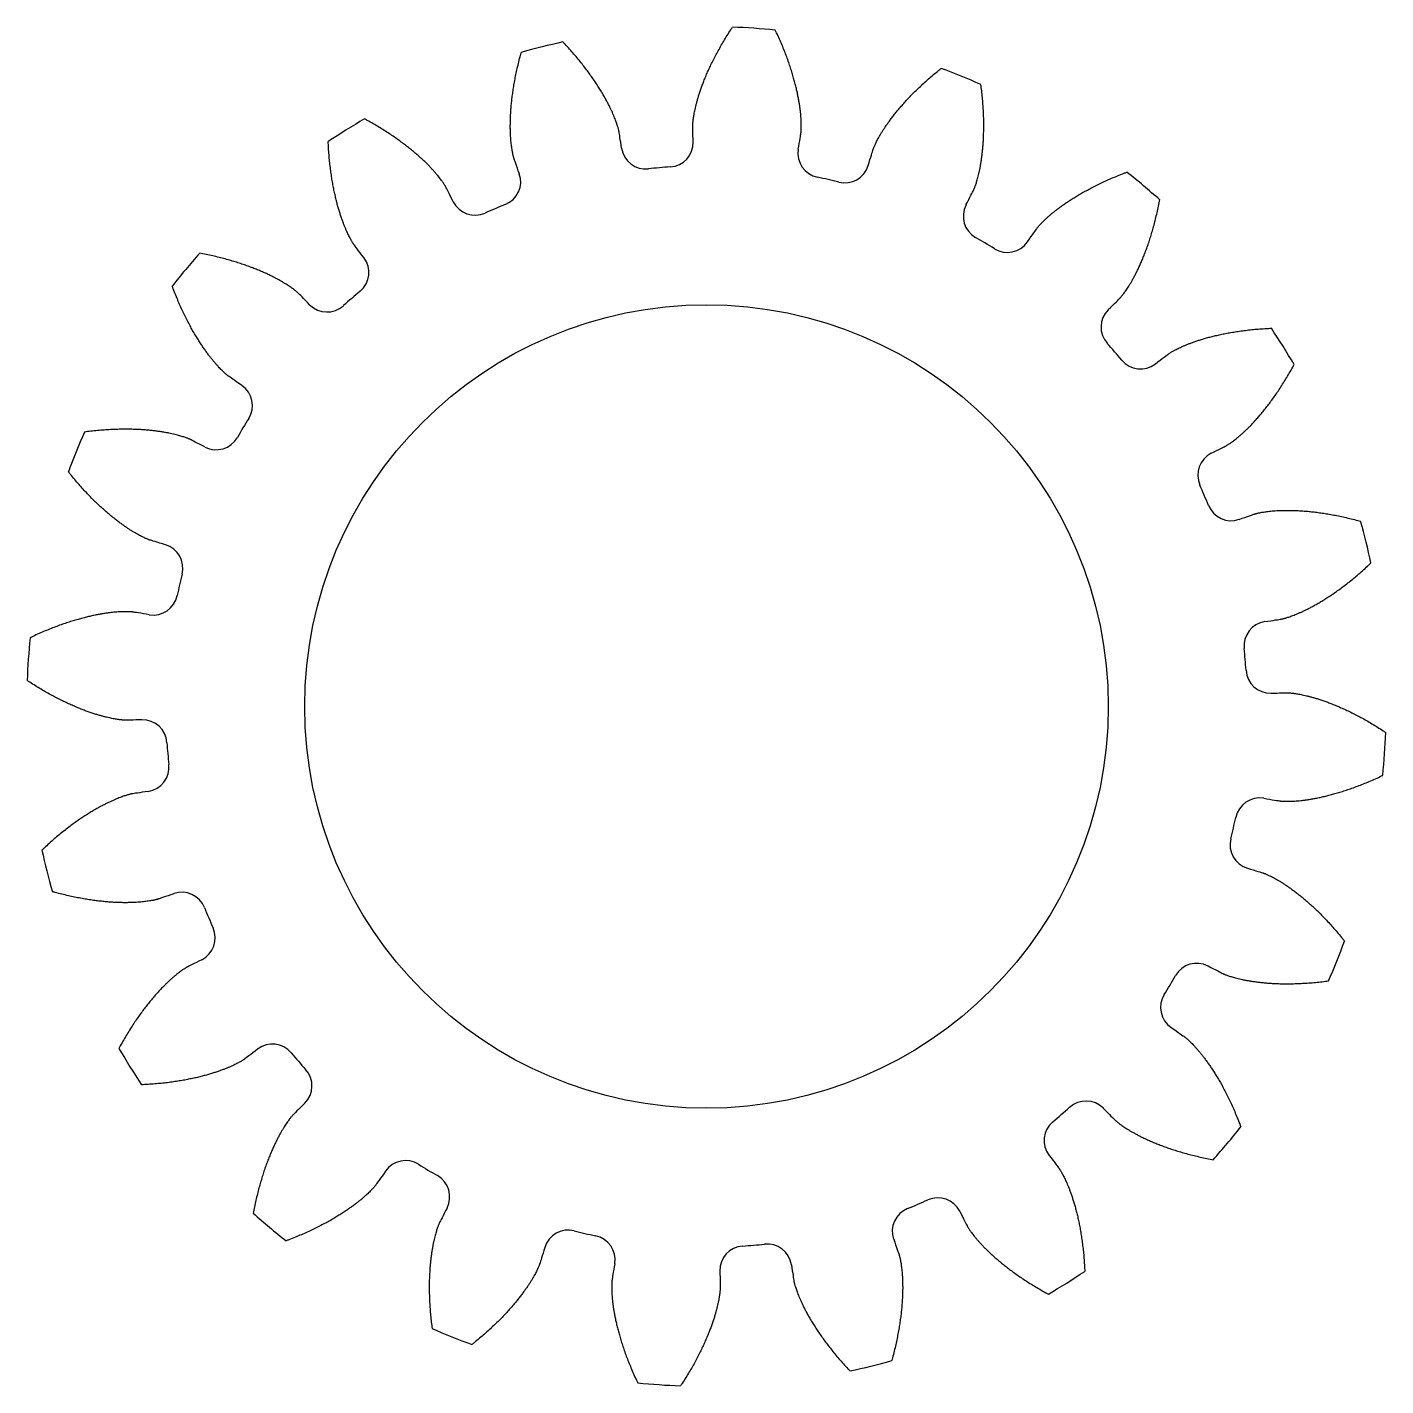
# Model space of a CAD drawing. Extents: x 228 to 279, y -33 to 176.
# Drawn here: x 228.61 to 250.59, y 152.47 to 174.45 of the extents above; entities that cross this region are included whole.
import ezdxf

# ---------------------------------------------------------------- set-up
doc = ezdxf.new("R2010")
doc.units = 0
doc.header["$LTSCALE"] = 12.7
doc.layers.add('VISIBLE', color=7, linetype='CONTINUOUS')

msp = doc.modelspace()

# ---------------------------------------------------------------- linework, layer by layer
at = {"layer": 'VISIBLE'}
msp.add_circle((239.601, 163.459), 6.5, dxfattribs=at)
for centre, radius, start, end in [((239.601, 163.459), 11, 84.1909, 87.8091), ((239.601, 163.459), 11, 102.1909, 105.8091), ((239.601, 163.459), 11, 66.1909, 69.8091), ((239.601, 163.459), 11, 120.1909, 123.8091), ((238.989, 172.584), 0.396, 273.837, 1.3729), ((238.619, 172.552), 0.396, 188.6271, 276.163), ((241.477, 172.41), 0.396, 170.6271, 258.163), ((239.601, 163.459), 8.75, 93.837, 96.163), ((241.839, 172.327), 0.396, 255.837, 343.3729), ((236.199, 171.949), 0.396, 291.837, 19.3729), ((239.601, 163.459), 8.75, 75.837, 78.163), ((239.601, 163.459), 11, 48.1909, 51.8091), ((235.858, 171.804), 0.396, 206.6271, 294.163), ((239.601, 163.459), 8.75, 111.837, 114.163), ((244.152, 171.392), 0.396, 152.6271, 240.163), ((239.601, 163.459), 8.75, 57.837, 60.163), ((244.47, 171.201), 0.396, 237.837, 325.3729), ((239.601, 163.459), 11, 138.1909, 141.8091), ((233.742, 170.482), 0.396, 309.837, 37.3729), ((239.601, 163.459), 8.75, 129.837, 132.163), ((233.462, 170.238), 0.396, 224.6271, 312.163), ((246.381, 169.598), 0.396, 134.6271, 222.163), ((239.601, 163.459), 11, 30.1909, 33.8091), ((239.601, 163.459), 8.75, 39.837, 42.163), ((246.624, 169.318), 0.396, 219.837, 307.3729), ((231.859, 168.328), 0.396, 327.837, 55.3729), ((239.601, 163.459), 8.75, 147.837, 150.163), ((239.601, 163.459), 11, 156.1909, 159.8091), ((231.668, 168.009), 0.396, 242.6271, 330.163), ((247.946, 167.203), 0.396, 116.6271, 204.163), ((239.601, 163.459), 8.75, 21.837, 24.163), ((248.091, 166.861), 0.396, 201.837, 289.3729), ((239.601, 163.459), 11, 12.1909, 15.8091), ((230.733, 165.697), 0.396, 345.837, 73.3729), ((239.601, 163.459), 8.75, 165.837, 168.163), ((230.65, 165.335), 0.396, 260.6271, 348.163), ((248.695, 164.441), 0.396, 98.6271, 186.163), ((239.601, 163.459), 11, 174.1909, 177.8091), ((239.601, 163.459), 8.75, 3.837, 6.163), ((248.727, 164.071), 0.396, 183.837, 271.3729), ((230.476, 162.847), 0.396, 3.837, 91.3729), ((239.601, 163.459), 11, 354.1909, 357.8091), ((239.601, 163.459), 8.75, 183.837, 186.163), ((230.508, 162.477), 0.396, 278.6271, 6.163), ((248.553, 161.583), 0.396, 80.6271, 168.163), ((239.601, 163.459), 8.75, 345.837, 348.163), ((248.469, 161.221), 0.396, 165.837, 253.3729), ((239.601, 163.459), 11, 192.1909, 195.8091), ((231.112, 160.057), 0.396, 21.837, 109.3729), ((239.601, 163.459), 8.75, 201.837, 204.163), ((231.257, 159.715), 0.396, 296.6271, 24.163), ((239.601, 163.459), 11, 336.1909, 339.8091), ((247.535, 158.908), 0.396, 62.6271, 150.163), ((239.601, 163.459), 8.75, 327.837, 330.163), ((247.344, 158.59), 0.396, 147.837, 235.3729), ((239.601, 163.459), 11, 210.1909, 213.8091), ((232.578, 157.6), 0.396, 39.837, 127.3729), ((239.601, 163.459), 8.75, 219.837, 222.163), ((232.822, 157.32), 0.396, 314.6271, 42.163), ((239.601, 163.459), 8.75, 309.837, 312.163), ((245.741, 156.679), 0.396, 44.6271, 132.163), ((245.46, 156.436), 0.396, 129.837, 217.3729), ((239.601, 163.459), 11, 318.1909, 321.8091), ((234.733, 155.716), 0.396, 57.837, 145.3729), ((239.601, 163.459), 8.75, 237.837, 240.163), ((235.051, 155.525), 0.396, 332.6271, 60.163), ((239.601, 163.459), 8.75, 291.837, 294.163), ((243.345, 155.114), 0.396, 26.6271, 114.163), ((239.601, 163.459), 11, 228.1909, 231.8091), ((243.003, 154.969), 0.396, 111.837, 199.3729), ((237.364, 154.591), 0.396, 75.837, 163.3729), ((239.601, 163.459), 8.75, 255.837, 258.163), ((237.725, 154.507), 0.396, 350.6271, 78.163), ((240.213, 154.333), 0.396, 93.837, 181.3729), ((239.601, 163.459), 8.75, 273.837, 276.163), ((240.583, 154.366), 0.396, 8.6271, 96.163), ((239.601, 163.459), 11, 300.1909, 303.8091), ((239.601, 163.459), 11, 246.1909, 249.8091), ((239.601, 163.459), 11, 282.1909, 285.8091), ((239.601, 163.459), 11, 264.1909, 267.8091)]:
    msp.add_arc(centre, radius, start, end, dxfattribs=at)
for points in [[(239.385, 172.594), (239.382, 172.734), (239.379, 172.853), (239.379, 172.86), (239.38, 172.871), (239.38, 172.883), (239.381, 172.9), (239.383, 172.921), (239.386, 172.945), (239.389, 172.973), (239.394, 173.005), (239.4, 173.04), (239.407, 173.079), (239.416, 173.121), (239.427, 173.167), (239.439, 173.216), (239.453, 173.269), (239.47, 173.325), (239.488, 173.384), (239.51, 173.446), (239.533, 173.511), (239.559, 173.58), (239.588, 173.651), (239.62, 173.726), (239.655, 173.803), (239.693, 173.882), (239.735, 173.964), (239.78, 174.049), (239.828, 174.136), (239.88, 174.226), (239.936, 174.317), (239.983, 174.393), (240.013, 174.437), (240.022, 174.451)], [(241.087, 172.475), (241.11, 172.613), (241.129, 172.731), (241.13, 172.738), (241.131, 172.748), (241.132, 172.761), (241.133, 172.778), (241.134, 172.799), (241.135, 172.823), (241.136, 172.851), (241.135, 172.883), (241.134, 172.919), (241.133, 172.958), (241.13, 173.001), (241.126, 173.048), (241.12, 173.099), (241.113, 173.153), (241.105, 173.21), (241.094, 173.271), (241.082, 173.336), (241.068, 173.404), (241.052, 173.476), (241.033, 173.55), (241.011, 173.628), (240.987, 173.709), (240.961, 173.794), (240.931, 173.881), (240.899, 173.971), (240.863, 174.064), (240.824, 174.16), (240.782, 174.258), (240.745, 174.339), (240.722, 174.388), (240.715, 174.402)], [(238.228, 172.493), (238.207, 172.631), (238.189, 172.749), (238.188, 172.756), (238.185, 172.766), (238.183, 172.779), (238.179, 172.795), (238.173, 172.815), (238.166, 172.839), (238.158, 172.866), (238.148, 172.896), (238.136, 172.93), (238.122, 172.966), (238.106, 173.007), (238.088, 173.05), (238.067, 173.096), (238.044, 173.145), (238.018, 173.198), (237.989, 173.253), (237.958, 173.31), (237.923, 173.371), (237.885, 173.433), (237.844, 173.499), (237.8, 173.566), (237.752, 173.636), (237.701, 173.708), (237.646, 173.782), (237.587, 173.857), (237.524, 173.935), (237.457, 174.014), (237.387, 174.094), (237.327, 174.16), (237.29, 174.199), (237.279, 174.211)], [(236.573, 172.08), (236.527, 172.212), (236.487, 172.325), (236.485, 172.331), (236.482, 172.342), (236.479, 172.354), (236.474, 172.37), (236.47, 172.39), (236.465, 172.414), (236.46, 172.442), (236.454, 172.474), (236.449, 172.509), (236.444, 172.548), (236.439, 172.591), (236.435, 172.638), (236.432, 172.688), (236.429, 172.743), (236.427, 172.801), (236.427, 172.863), (236.428, 172.929), (236.43, 172.998), (236.434, 173.072), (236.439, 173.148), (236.447, 173.229), (236.456, 173.313), (236.468, 173.401), (236.482, 173.492), (236.498, 173.586), (236.517, 173.684), (236.539, 173.785), (236.564, 173.889), (236.586, 173.975), (236.6, 174.027), (236.605, 174.043)], [(242.219, 172.214), (242.259, 172.348), (242.293, 172.462), (242.295, 172.468), (242.299, 172.479), (242.303, 172.49), (242.31, 172.506), (242.318, 172.525), (242.328, 172.548), (242.34, 172.573), (242.354, 172.602), (242.37, 172.633), (242.389, 172.668), (242.411, 172.706), (242.435, 172.746), (242.462, 172.789), (242.492, 172.834), (242.525, 172.882), (242.561, 172.933), (242.6, 172.986), (242.643, 173.041), (242.689, 173.098), (242.739, 173.156), (242.792, 173.217), (242.849, 173.28), (242.91, 173.344), (242.975, 173.409), (243.044, 173.476), (243.116, 173.544), (243.193, 173.613), (243.275, 173.683), (243.343, 173.739), (243.385, 173.773), (243.398, 173.783)], [(243.8, 171.575), (243.864, 171.699), (243.919, 171.805), (243.922, 171.811), (243.927, 171.821), (243.932, 171.833), (243.938, 171.848), (243.945, 171.868), (243.954, 171.891), (243.963, 171.917), (243.973, 171.948), (243.983, 171.982), (243.993, 172.02), (244.004, 172.062), (244.014, 172.108), (244.025, 172.157), (244.035, 172.211), (244.045, 172.268), (244.054, 172.33), (244.062, 172.395), (244.07, 172.464), (244.076, 172.537), (244.081, 172.614), (244.085, 172.695), (244.087, 172.779), (244.088, 172.868), (244.087, 172.96), (244.084, 173.056), (244.078, 173.155), (244.071, 173.258), (244.061, 173.365), (244.051, 173.453), (244.044, 173.507), (244.042, 173.523)], [(235.504, 171.626), (235.441, 171.751), (235.387, 171.858), (235.384, 171.864), (235.379, 171.873), (235.372, 171.884), (235.363, 171.899), (235.352, 171.916), (235.338, 171.936), (235.322, 171.959), (235.303, 171.985), (235.281, 172.013), (235.257, 172.044), (235.229, 172.077), (235.198, 172.113), (235.164, 172.15), (235.127, 172.19), (235.086, 172.232), (235.042, 172.275), (234.994, 172.32), (234.942, 172.367), (234.887, 172.415), (234.828, 172.464), (234.765, 172.515), (234.698, 172.566), (234.627, 172.619), (234.551, 172.672), (234.472, 172.726), (234.388, 172.78), (234.301, 172.835), (234.209, 172.889), (234.131, 172.933), (234.084, 172.959), (234.07, 172.967)], [(234.057, 170.722), (233.972, 170.833), (233.9, 170.929), (233.896, 170.934), (233.89, 170.943), (233.883, 170.953), (233.874, 170.968), (233.863, 170.986), (233.851, 171.007), (233.837, 171.031), (233.823, 171.06), (233.807, 171.092), (233.79, 171.127), (233.772, 171.167), (233.754, 171.21), (233.735, 171.257), (233.715, 171.308), (233.696, 171.363), (233.676, 171.422), (233.657, 171.485), (233.637, 171.551), (233.618, 171.622), (233.6, 171.697), (233.582, 171.776), (233.565, 171.859), (233.549, 171.946), (233.534, 172.037), (233.521, 172.131), (233.509, 172.23), (233.498, 172.333), (233.489, 172.44), (233.484, 172.529), (233.481, 172.583), (233.481, 172.599)], [(244.796, 170.976), (244.875, 171.091), (244.944, 171.19), (244.948, 171.195), (244.954, 171.204), (244.962, 171.213), (244.973, 171.227), (244.986, 171.242), (245.003, 171.26), (245.022, 171.281), (245.045, 171.304), (245.07, 171.329), (245.099, 171.356), (245.131, 171.385), (245.166, 171.416), (245.205, 171.448), (245.248, 171.482), (245.294, 171.518), (245.344, 171.555), (245.397, 171.593), (245.455, 171.632), (245.516, 171.672), (245.582, 171.712), (245.651, 171.754), (245.725, 171.795), (245.803, 171.837), (245.884, 171.88), (245.971, 171.922), (246.061, 171.964), (246.155, 172.006), (246.254, 172.047), (246.337, 172.08), (246.387, 172.099), (246.402, 172.104)], [(246.103, 169.88), (246.202, 169.978), (246.287, 170.062), (246.292, 170.067), (246.299, 170.075), (246.307, 170.085), (246.318, 170.098), (246.331, 170.114), (246.346, 170.133), (246.363, 170.156), (246.382, 170.182), (246.402, 170.211), (246.424, 170.244), (246.447, 170.281), (246.471, 170.321), (246.496, 170.365), (246.522, 170.413), (246.549, 170.464), (246.577, 170.52), (246.605, 170.579), (246.634, 170.643), (246.662, 170.71), (246.691, 170.782), (246.72, 170.857), (246.748, 170.937), (246.776, 171.021), (246.803, 171.109), (246.83, 171.201), (246.856, 171.297), (246.88, 171.397), (246.904, 171.502), (246.922, 171.589), (246.932, 171.642), (246.935, 171.658)], [(233.18, 169.96), (233.082, 170.06), (232.998, 170.145), (232.993, 170.149), (232.985, 170.156), (232.976, 170.165), (232.963, 170.176), (232.946, 170.189), (232.927, 170.204), (232.905, 170.221), (232.879, 170.239), (232.849, 170.26), (232.816, 170.281), (232.78, 170.304), (232.739, 170.328), (232.695, 170.354), (232.648, 170.38), (232.596, 170.407), (232.54, 170.435), (232.481, 170.463), (232.417, 170.491), (232.35, 170.52), (232.279, 170.548), (232.203, 170.577), (232.123, 170.605), (232.039, 170.633), (231.951, 170.661), (231.859, 170.687), (231.763, 170.713), (231.663, 170.738), (231.558, 170.761), (231.471, 170.779), (231.418, 170.789), (231.402, 170.792)], [(232.084, 168.653), (231.969, 168.733), (231.87, 168.801), (231.865, 168.805), (231.857, 168.812), (231.847, 168.82), (231.834, 168.83), (231.818, 168.844), (231.8, 168.86), (231.779, 168.88), (231.757, 168.902), (231.732, 168.927), (231.704, 168.956), (231.675, 168.988), (231.645, 169.024), (231.612, 169.063), (231.578, 169.105), (231.542, 169.151), (231.506, 169.201), (231.468, 169.255), (231.428, 169.312), (231.389, 169.374), (231.348, 169.439), (231.307, 169.509), (231.265, 169.582), (231.223, 169.66), (231.181, 169.742), (231.138, 169.828), (231.096, 169.918), (231.055, 170.013), (231.013, 170.112), (230.98, 170.195), (230.961, 170.245), (230.956, 170.26)], [(246.865, 169.003), (246.976, 169.088), (247.071, 169.161), (247.077, 169.164), (247.085, 169.17), (247.096, 169.177), (247.11, 169.186), (247.128, 169.197), (247.149, 169.209), (247.174, 169.223), (247.202, 169.238), (247.234, 169.254), (247.27, 169.27), (247.309, 169.288), (247.353, 169.307), (247.4, 169.325), (247.451, 169.345), (247.506, 169.364), (247.564, 169.384), (247.627, 169.404), (247.694, 169.423), (247.765, 169.442), (247.84, 169.46), (247.918, 169.478), (248.001, 169.495), (248.088, 169.511), (248.179, 169.526), (248.274, 169.539), (248.373, 169.552), (248.476, 169.562), (248.582, 169.571), (248.671, 169.576), (248.725, 169.579), (248.741, 169.58)], [(247.769, 167.557), (247.894, 167.619), (248.001, 167.673), (248.006, 167.676), (248.016, 167.682), (248.027, 167.688), (248.041, 167.697), (248.058, 167.708), (248.079, 167.722), (248.102, 167.738), (248.127, 167.757), (248.156, 167.779), (248.187, 167.804), (248.22, 167.831), (248.255, 167.862), (248.293, 167.896), (248.333, 167.934), (248.374, 167.974), (248.418, 168.019), (248.463, 168.066), (248.509, 168.118), (248.557, 168.173), (248.607, 168.232), (248.657, 168.296), (248.709, 168.363), (248.761, 168.434), (248.815, 168.509), (248.868, 168.588), (248.923, 168.672), (248.977, 168.76), (249.032, 168.852), (249.076, 168.929), (249.102, 168.976), (249.109, 168.991)], [(231.486, 167.658), (231.361, 167.722), (231.255, 167.777), (231.249, 167.78), (231.239, 167.784), (231.228, 167.789), (231.212, 167.796), (231.193, 167.803), (231.17, 167.811), (231.143, 167.82), (231.112, 167.83), (231.078, 167.84), (231.04, 167.851), (230.998, 167.861), (230.952, 167.872), (230.903, 167.882), (230.849, 167.892), (230.792, 167.902), (230.73, 167.911), (230.665, 167.92), (230.596, 167.927), (230.523, 167.933), (230.446, 167.939), (230.365, 167.942), (230.281, 167.945), (230.193, 167.945), (230.1, 167.944), (230.005, 167.941), (229.905, 167.936), (229.802, 167.928), (229.695, 167.918), (229.607, 167.909), (229.554, 167.902), (229.538, 167.899)], [(230.847, 166.076), (230.713, 166.116), (230.598, 166.151), (230.592, 166.153), (230.582, 166.156), (230.57, 166.161), (230.554, 166.167), (230.535, 166.175), (230.513, 166.185), (230.487, 166.197), (230.458, 166.211), (230.427, 166.228), (230.392, 166.247), (230.355, 166.268), (230.314, 166.293), (230.271, 166.32), (230.226, 166.349), (230.178, 166.382), (230.127, 166.418), (230.075, 166.458), (230.02, 166.5), (229.963, 166.546), (229.904, 166.596), (229.843, 166.649), (229.781, 166.707), (229.717, 166.767), (229.651, 166.832), (229.584, 166.901), (229.516, 166.974), (229.448, 167.051), (229.378, 167.132), (229.321, 167.201), (229.287, 167.243), (229.277, 167.255)], [(248.222, 166.487), (248.354, 166.534), (248.468, 166.573), (248.474, 166.575), (248.484, 166.578), (248.496, 166.582), (248.513, 166.586), (248.533, 166.59), (248.557, 166.595), (248.585, 166.601), (248.616, 166.606), (248.651, 166.611), (248.691, 166.616), (248.734, 166.621), (248.78, 166.625), (248.831, 166.629), (248.885, 166.631), (248.944, 166.633), (249.006, 166.633), (249.071, 166.632), (249.141, 166.63), (249.214, 166.626), (249.291, 166.621), (249.371, 166.613), (249.455, 166.604), (249.543, 166.592), (249.634, 166.578), (249.729, 166.562), (249.826, 166.543), (249.927, 166.521), (250.032, 166.496), (250.118, 166.474), (250.17, 166.46), (250.185, 166.456)], [(248.635, 164.832), (248.773, 164.853), (248.892, 164.871), (248.898, 164.873), (248.909, 164.875), (248.921, 164.878), (248.938, 164.882), (248.958, 164.887), (248.981, 164.894), (249.008, 164.902), (249.038, 164.912), (249.072, 164.924), (249.109, 164.938), (249.149, 164.954), (249.192, 164.972), (249.239, 164.993), (249.288, 165.016), (249.34, 165.042), (249.395, 165.071), (249.453, 165.103), (249.513, 165.137), (249.576, 165.175), (249.641, 165.216), (249.709, 165.26), (249.779, 165.308), (249.85, 165.36), (249.924, 165.415), (250, 165.473), (250.077, 165.536), (250.156, 165.603), (250.237, 165.674), (250.303, 165.734), (250.342, 165.771), (250.353, 165.782)], [(230.585, 164.944), (230.447, 164.967), (230.329, 164.986), (230.323, 164.987), (230.312, 164.988), (230.299, 164.99), (230.282, 164.991), (230.262, 164.992), (230.237, 164.993), (230.209, 164.993), (230.177, 164.993), (230.141, 164.992), (230.102, 164.99), (230.059, 164.987), (230.012, 164.983), (229.962, 164.978), (229.908, 164.971), (229.85, 164.962), (229.789, 164.952), (229.724, 164.94), (229.656, 164.925), (229.585, 164.909), (229.51, 164.89), (229.432, 164.869), (229.351, 164.845), (229.267, 164.818), (229.179, 164.789), (229.089, 164.756), (228.996, 164.72), (228.9, 164.681), (228.802, 164.639), (228.721, 164.602), (228.672, 164.579), (228.658, 164.572)], [(230.466, 163.243), (230.326, 163.239), (230.207, 163.237), (230.2, 163.237), (230.189, 163.237), (230.177, 163.238), (230.16, 163.239), (230.139, 163.241), (230.115, 163.243), (230.087, 163.247), (230.055, 163.251), (230.02, 163.257), (229.981, 163.265), (229.939, 163.273), (229.893, 163.284), (229.844, 163.296), (229.791, 163.311), (229.736, 163.327), (229.676, 163.346), (229.614, 163.367), (229.549, 163.391), (229.48, 163.417), (229.409, 163.446), (229.335, 163.478), (229.258, 163.513), (229.178, 163.551), (229.096, 163.592), (229.011, 163.637), (228.924, 163.685), (228.834, 163.737), (228.743, 163.793), (228.668, 163.841), (228.623, 163.87), (228.609, 163.879)], [(248.736, 163.675), (248.876, 163.678), (248.996, 163.681), (249.003, 163.681), (249.013, 163.681), (249.026, 163.68), (249.043, 163.679), (249.063, 163.677), (249.088, 163.675), (249.116, 163.671), (249.147, 163.666), (249.183, 163.66), (249.221, 163.653), (249.264, 163.644), (249.309, 163.634), (249.359, 163.621), (249.411, 163.607), (249.467, 163.59), (249.526, 163.572), (249.589, 163.551), (249.654, 163.527), (249.722, 163.501), (249.794, 163.472), (249.868, 163.44), (249.945, 163.405), (250.025, 163.367), (250.107, 163.325), (250.192, 163.281), (250.279, 163.232), (250.368, 163.18), (250.46, 163.125), (250.535, 163.077), (250.58, 163.047), (250.593, 163.038)], [(248.617, 161.973), (248.755, 161.951), (248.874, 161.931), (248.88, 161.931), (248.891, 161.929), (248.903, 161.928), (248.92, 161.927), (248.941, 161.926), (248.965, 161.925), (248.994, 161.925), (249.026, 161.925), (249.061, 161.926), (249.101, 161.928), (249.144, 161.931), (249.191, 161.935), (249.241, 161.94), (249.295, 161.947), (249.353, 161.955), (249.414, 161.966), (249.479, 161.978), (249.547, 161.992), (249.618, 162.009), (249.693, 162.027), (249.771, 162.049), (249.852, 162.073), (249.936, 162.099), (250.023, 162.129), (250.114, 162.162), (250.206, 162.197), (250.302, 162.236), (250.401, 162.279), (250.482, 162.315), (250.53, 162.338), (250.545, 162.345)], [(230.568, 162.085), (230.429, 162.064), (230.311, 162.046), (230.304, 162.045), (230.294, 162.043), (230.282, 162.04), (230.265, 162.036), (230.245, 162.031), (230.222, 162.024), (230.195, 162.016), (230.164, 162.005), (230.131, 161.994), (230.094, 161.98), (230.054, 161.964), (230.01, 161.945), (229.964, 161.924), (229.915, 161.901), (229.863, 161.875), (229.808, 161.847), (229.75, 161.815), (229.69, 161.78), (229.627, 161.743), (229.561, 161.702), (229.494, 161.657), (229.424, 161.61), (229.352, 161.558), (229.278, 161.503), (229.203, 161.444), (229.125, 161.382), (229.046, 161.315), (228.966, 161.244), (228.9, 161.184), (228.861, 161.147), (228.849, 161.136)], [(248.356, 160.842), (248.49, 160.801), (248.605, 160.767), (248.611, 160.765), (248.621, 160.761), (248.633, 160.757), (248.649, 160.751), (248.668, 160.742), (248.69, 160.732), (248.716, 160.72), (248.744, 160.706), (248.776, 160.69), (248.811, 160.671), (248.848, 160.649), (248.888, 160.625), (248.931, 160.598), (248.977, 160.568), (249.025, 160.535), (249.075, 160.499), (249.128, 160.46), (249.183, 160.417), (249.24, 160.371), (249.299, 160.322), (249.36, 160.268), (249.422, 160.211), (249.486, 160.15), (249.552, 160.085), (249.618, 160.017), (249.686, 159.944), (249.755, 159.867), (249.825, 159.785), (249.882, 159.717), (249.915, 159.675), (249.925, 159.662)], [(230.98, 160.43), (230.848, 160.384), (230.735, 160.344), (230.729, 160.343), (230.719, 160.339), (230.706, 160.336), (230.69, 160.332), (230.67, 160.327), (230.646, 160.322), (230.618, 160.317), (230.587, 160.312), (230.551, 160.306), (230.512, 160.301), (230.469, 160.297), (230.422, 160.293), (230.372, 160.289), (230.317, 160.287), (230.259, 160.285), (230.197, 160.284), (230.131, 160.285), (230.062, 160.287), (229.989, 160.291), (229.912, 160.297), (229.831, 160.304), (229.747, 160.314), (229.66, 160.325), (229.569, 160.339), (229.474, 160.356), (229.376, 160.375), (229.275, 160.397), (229.171, 160.421), (229.085, 160.443), (229.033, 160.458), (229.017, 160.462)], [(231.434, 159.361), (231.309, 159.298), (231.202, 159.245), (231.196, 159.241), (231.187, 159.236), (231.176, 159.23), (231.162, 159.221), (231.144, 159.209), (231.124, 159.196), (231.101, 159.179), (231.075, 159.16), (231.047, 159.139), (231.016, 159.114), (230.983, 159.086), (230.948, 159.056), (230.91, 159.021), (230.87, 158.984), (230.829, 158.943), (230.785, 158.899), (230.74, 158.851), (230.693, 158.8), (230.645, 158.744), (230.596, 158.685), (230.545, 158.622), (230.494, 158.555), (230.441, 158.484), (230.388, 158.409), (230.334, 158.33), (230.28, 158.246), (230.226, 158.158), (230.171, 158.066), (230.127, 157.988), (230.101, 157.941), (230.093, 157.927)], [(247.717, 159.26), (247.841, 159.196), (247.948, 159.141), (247.954, 159.138), (247.963, 159.134), (247.975, 159.129), (247.991, 159.122), (248.01, 159.115), (248.033, 159.106), (248.06, 159.097), (248.09, 159.088), (248.125, 159.078), (248.163, 159.067), (248.205, 159.057), (248.25, 159.046), (248.3, 159.035), (248.354, 159.025), (248.411, 159.016), (248.472, 159.007), (248.538, 158.998), (248.607, 158.991), (248.68, 158.984), (248.757, 158.979), (248.837, 158.975), (248.922, 158.973), (249.01, 158.972), (249.102, 158.973), (249.198, 158.977), (249.298, 158.982), (249.401, 158.989), (249.507, 158.999), (249.596, 159.009), (249.649, 159.016), (249.665, 159.018)], [(247.119, 158.264), (247.234, 158.185), (247.332, 158.117), (247.338, 158.113), (247.346, 158.106), (247.356, 158.098), (247.369, 158.087), (247.385, 158.074), (247.403, 158.057), (247.423, 158.038), (247.446, 158.016), (247.471, 157.99), (247.498, 157.961), (247.527, 157.929), (247.558, 157.894), (247.591, 157.855), (247.625, 157.813), (247.66, 157.766), (247.697, 157.716), (247.735, 157.663), (247.774, 157.605), (247.814, 157.544), (247.855, 157.478), (247.896, 157.409), (247.938, 157.335), (247.98, 157.258), (248.022, 157.176), (248.064, 157.09), (248.106, 156.999), (248.148, 156.905), (248.19, 156.806), (248.222, 156.723), (248.241, 156.673), (248.247, 156.658)], [(232.338, 157.915), (232.227, 157.83), (232.132, 157.757), (232.126, 157.753), (232.117, 157.747), (232.107, 157.74), (232.092, 157.731), (232.075, 157.721), (232.053, 157.708), (232.029, 157.695), (232, 157.68), (231.968, 157.664), (231.933, 157.647), (231.893, 157.629), (231.85, 157.611), (231.803, 157.592), (231.752, 157.573), (231.697, 157.553), (231.638, 157.534), (231.575, 157.514), (231.509, 157.495), (231.438, 157.476), (231.363, 157.457), (231.284, 157.44), (231.201, 157.423), (231.115, 157.407), (231.024, 157.392), (230.929, 157.378), (230.83, 157.366), (230.727, 157.356), (230.62, 157.347), (230.531, 157.341), (230.478, 157.339), (230.462, 157.338)], [(233.1, 157.038), (233.001, 156.94), (232.915, 156.855), (232.911, 156.85), (232.904, 156.843), (232.895, 156.833), (232.884, 156.82), (232.871, 156.804), (232.856, 156.785), (232.84, 156.762), (232.821, 156.736), (232.801, 156.707), (232.779, 156.674), (232.756, 156.637), (232.732, 156.597), (232.706, 156.553), (232.68, 156.505), (232.653, 156.453), (232.626, 156.398), (232.598, 156.338), (232.569, 156.275), (232.54, 156.207), (232.512, 156.136), (232.483, 156.06), (232.455, 155.981), (232.427, 155.897), (232.4, 155.809), (232.373, 155.717), (232.347, 155.621), (232.322, 155.52), (232.299, 155.416), (232.281, 155.328), (232.271, 155.276), (232.268, 155.26)], [(246.022, 156.958), (246.121, 156.858), (246.205, 156.773), (246.21, 156.769), (246.218, 156.761), (246.227, 156.753), (246.24, 156.742), (246.256, 156.729), (246.276, 156.714), (246.298, 156.697), (246.324, 156.678), (246.354, 156.658), (246.386, 156.636), (246.423, 156.613), (246.463, 156.589), (246.507, 156.564), (246.555, 156.538), (246.607, 156.511), (246.662, 156.483), (246.722, 156.455), (246.785, 156.427), (246.853, 156.398), (246.924, 156.369), (247, 156.341), (247.079, 156.312), (247.163, 156.284), (247.251, 156.257), (247.343, 156.23), (247.44, 156.205), (247.54, 156.18), (247.644, 156.156), (247.732, 156.138), (247.785, 156.129), (247.8, 156.126)], [(245.146, 156.196), (245.231, 156.084), (245.303, 155.989), (245.307, 155.984), (245.313, 155.975), (245.32, 155.964), (245.329, 155.95), (245.34, 155.932), (245.352, 155.911), (245.365, 155.886), (245.38, 155.858), (245.396, 155.826), (245.413, 155.79), (245.431, 155.751), (245.449, 155.708), (245.468, 155.66), (245.487, 155.61), (245.507, 155.555), (245.526, 155.496), (245.546, 155.433), (245.565, 155.366), (245.584, 155.295), (245.603, 155.221), (245.621, 155.142), (245.638, 155.059), (245.654, 154.972), (245.668, 154.881), (245.682, 154.786), (245.694, 154.687), (245.705, 154.585), (245.713, 154.478), (245.719, 154.389), (245.721, 154.335), (245.722, 154.319)], [(234.407, 155.941), (234.327, 155.826), (234.259, 155.728), (234.255, 155.723), (234.249, 155.714), (234.241, 155.704), (234.23, 155.691), (234.216, 155.676), (234.2, 155.657), (234.181, 155.637), (234.158, 155.614), (234.133, 155.589), (234.104, 155.562), (234.072, 155.533), (234.037, 155.502), (233.998, 155.469), (233.955, 155.435), (233.909, 155.4), (233.859, 155.363), (233.805, 155.325), (233.748, 155.286), (233.686, 155.246), (233.621, 155.205), (233.551, 155.164), (233.478, 155.122), (233.4, 155.08), (233.318, 155.038), (233.232, 154.996), (233.142, 154.954), (233.047, 154.912), (232.949, 154.871), (232.866, 154.838), (232.815, 154.819), (232.8, 154.813)], [(235.403, 155.343), (235.338, 155.219), (235.283, 155.112), (235.281, 155.106), (235.276, 155.097), (235.271, 155.085), (235.265, 155.069), (235.257, 155.05), (235.249, 155.027), (235.24, 155), (235.23, 154.97), (235.22, 154.936), (235.21, 154.898), (235.199, 154.856), (235.188, 154.81), (235.178, 154.76), (235.168, 154.707), (235.158, 154.649), (235.149, 154.588), (235.141, 154.523), (235.133, 154.453), (235.127, 154.38), (235.122, 154.304), (235.118, 154.223), (235.115, 154.138), (235.115, 154.05), (235.116, 153.958), (235.119, 153.862), (235.124, 153.763), (235.132, 153.66), (235.142, 153.553), (235.152, 153.464), (235.159, 153.411), (235.161, 153.395)], [(243.699, 155.292), (243.762, 155.167), (243.816, 155.06), (243.819, 155.054), (243.824, 155.045), (243.831, 155.034), (243.84, 155.019), (243.851, 155.002), (243.865, 154.982), (243.881, 154.959), (243.9, 154.933), (243.922, 154.904), (243.946, 154.874), (243.974, 154.84), (244.005, 154.805), (244.039, 154.767), (244.076, 154.728), (244.117, 154.686), (244.161, 154.643), (244.209, 154.597), (244.261, 154.551), (244.316, 154.503), (244.375, 154.453), (244.438, 154.403), (244.505, 154.351), (244.576, 154.299), (244.651, 154.246), (244.731, 154.192), (244.814, 154.138), (244.902, 154.083), (244.994, 154.028), (245.072, 153.984), (245.119, 153.959), (245.133, 153.951)], [(242.63, 154.838), (242.676, 154.706), (242.716, 154.593), (242.718, 154.586), (242.721, 154.576), (242.724, 154.564), (242.728, 154.547), (242.733, 154.527), (242.738, 154.503), (242.743, 154.476), (242.749, 154.444), (242.754, 154.409), (242.759, 154.37), (242.763, 154.327), (242.768, 154.28), (242.771, 154.229), (242.774, 154.175), (242.775, 154.117), (242.776, 154.055), (242.775, 153.989), (242.773, 153.919), (242.769, 153.846), (242.763, 153.769), (242.756, 153.689), (242.746, 153.605), (242.735, 153.517), (242.721, 153.426), (242.704, 153.332), (242.685, 153.234), (242.664, 153.133), (242.639, 153.029), (242.617, 152.942), (242.602, 152.891), (242.598, 152.875)], [(236.984, 154.704), (236.944, 154.57), (236.91, 154.455), (236.907, 154.449), (236.904, 154.439), (236.899, 154.427), (236.893, 154.411), (236.885, 154.392), (236.875, 154.37), (236.863, 154.345), (236.849, 154.316), (236.832, 154.284), (236.813, 154.25), (236.792, 154.212), (236.768, 154.172), (236.741, 154.129), (236.711, 154.083), (236.678, 154.035), (236.642, 153.985), (236.602, 153.932), (236.56, 153.877), (236.514, 153.82), (236.464, 153.761), (236.411, 153.7), (236.354, 153.638), (236.293, 153.574), (236.228, 153.509), (236.159, 153.442), (236.086, 153.374), (236.009, 153.305), (235.928, 153.235), (235.859, 153.178), (235.817, 153.145), (235.805, 153.135)], [(238.116, 154.443), (238.093, 154.305), (238.074, 154.187), (238.073, 154.18), (238.072, 154.169), (238.071, 154.157), (238.069, 154.14), (238.068, 154.119), (238.068, 154.095), (238.067, 154.067), (238.067, 154.035), (238.068, 153.999), (238.07, 153.959), (238.073, 153.916), (238.077, 153.87), (238.083, 153.819), (238.089, 153.765), (238.098, 153.707), (238.108, 153.646), (238.12, 153.582), (238.135, 153.514), (238.151, 153.442), (238.17, 153.367), (238.191, 153.289), (238.215, 153.208), (238.242, 153.124), (238.271, 153.037), (238.304, 152.947), (238.34, 152.854), (238.379, 152.758), (238.421, 152.66), (238.458, 152.578), (238.481, 152.53), (238.488, 152.515)], [(240.975, 154.425), (240.996, 154.287), (241.014, 154.168), (241.015, 154.162), (241.017, 154.151), (241.02, 154.139), (241.024, 154.122), (241.029, 154.103), (241.036, 154.079), (241.045, 154.052), (241.055, 154.022), (241.067, 153.988), (241.081, 153.951), (241.097, 153.911), (241.115, 153.868), (241.136, 153.822), (241.159, 153.772), (241.185, 153.72), (241.214, 153.665), (241.245, 153.607), (241.28, 153.547), (241.318, 153.484), (241.359, 153.419), (241.403, 153.351), (241.451, 153.282), (241.502, 153.21), (241.557, 153.136), (241.616, 153.06), (241.679, 152.983), (241.745, 152.904), (241.816, 152.823), (241.876, 152.758), (241.913, 152.719), (241.924, 152.707)], [(239.818, 154.324), (239.821, 154.184), (239.824, 154.064), (239.823, 154.058), (239.823, 154.047), (239.823, 154.034), (239.821, 154.017), (239.82, 153.997), (239.817, 153.972), (239.813, 153.944), (239.809, 153.913), (239.803, 153.878), (239.796, 153.839), (239.787, 153.797), (239.776, 153.751), (239.764, 153.702), (239.749, 153.649), (239.733, 153.593), (239.714, 153.534), (239.693, 153.472), (239.67, 153.406), (239.643, 153.338), (239.614, 153.266), (239.582, 153.192), (239.547, 153.115), (239.509, 153.035), (239.468, 152.953), (239.423, 152.868), (239.375, 152.781), (239.323, 152.692), (239.267, 152.6), (239.219, 152.525), (239.19, 152.48), (239.181, 152.467)]]:
    msp.add_open_spline(points, degree=3, knots=[0.0460056, 0.0460056, 0.0460056, 0.0460056, 0.1030004, 0.1126021, 0.1249978, 0.1396646, 0.1562952, 0.1746809, 0.1946684, 0.2161384, 0.2389949, 0.2631586, 0.2885622, 0.315148, 0.3428657, 0.3716707, 0.4015235, 0.4323885, 0.4642336, 0.4970296, 0.5307495, 0.5653688, 0.6008647, 0.637216, 0.6744031, 0.7124076, 0.7512123, 0.790801, 0.8311585, 0.8722704, 0.9141231, 0.9567037, 0.97505, 0.97505, 0.97505, 0.97505], dxfattribs=at)

doc.saveas('drawing.dxf')
